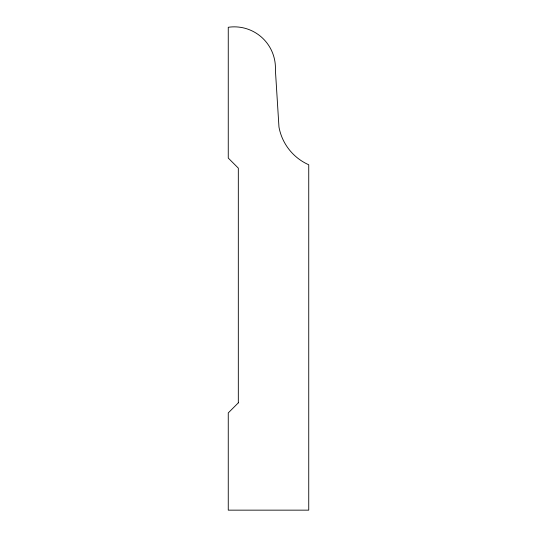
<?xml version="1.0" encoding="UTF-8"?>
<svg xmlns="http://www.w3.org/2000/svg" width="537" height="537" viewBox="0 0 537 537"><rect width="100%" height="100%" fill="white"/><g stroke="black" fill="none" stroke-linecap="round" stroke-linejoin="round"><path stroke-width="0.81" d="M238.321 402.851L228.259 412.906L228.259 510.15L308.741 510.15L308.741 164.772A51.384 51.384 0 0 1 278.965 127.021L275.387 69.971A41.181 41.181 0 0 0 228.259 27.286L228.259 158.066L238.321 168.121L238.321 402.851"/></g></svg>
